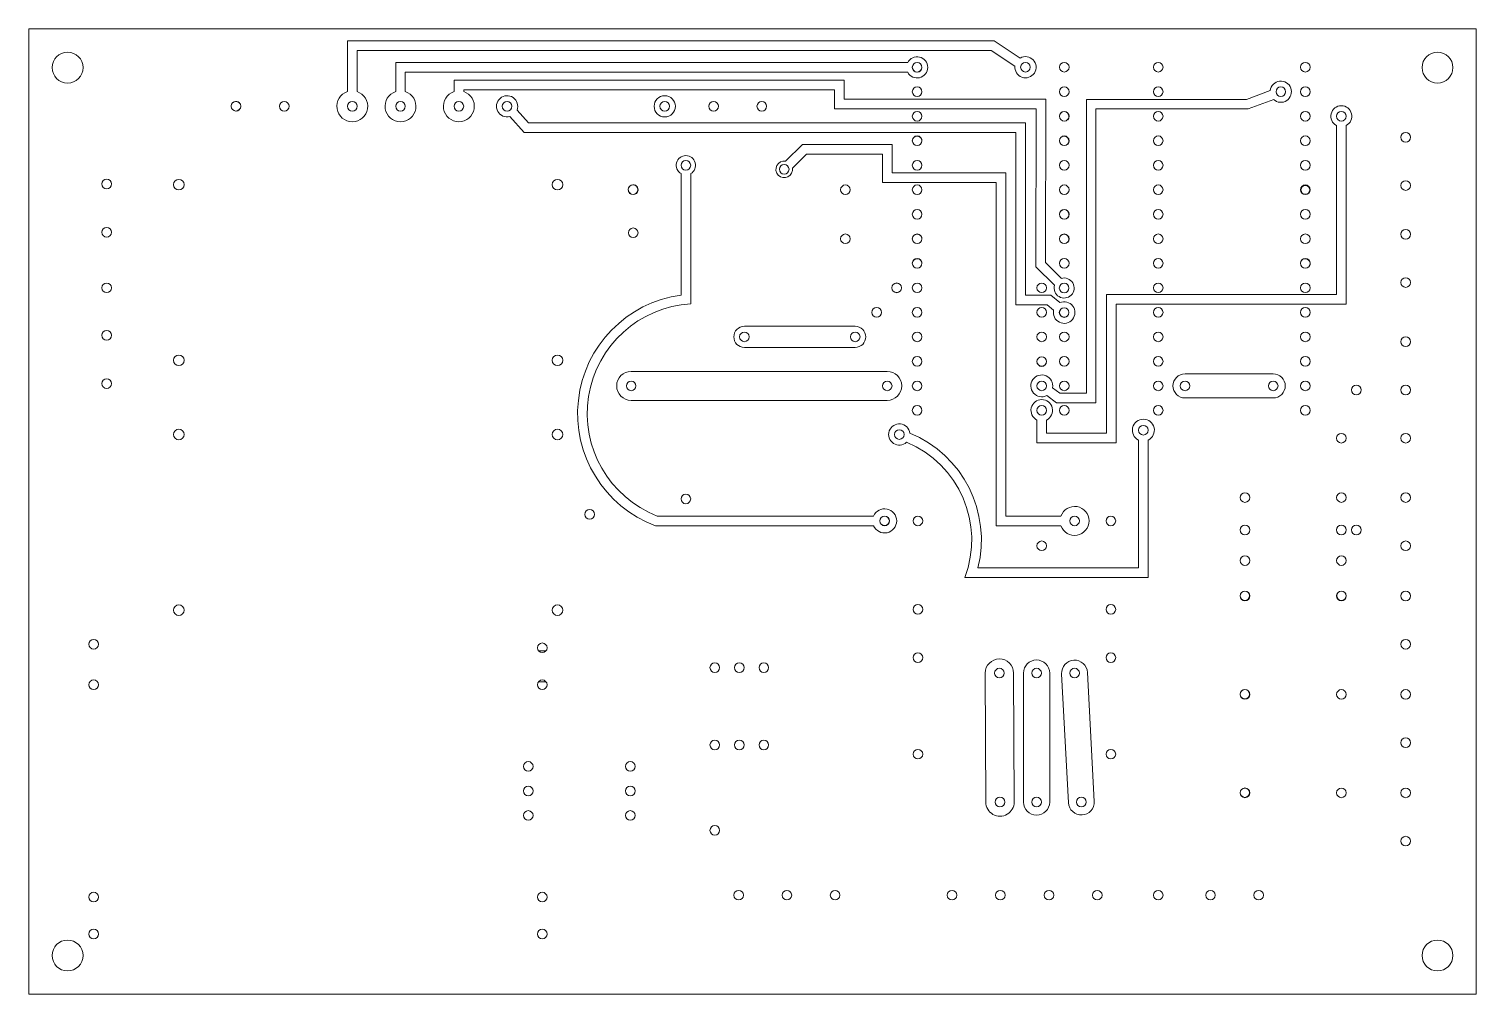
# Model space of a CAD drawing. Header units: millimetres. Extents: x 26 to 176, y 121 to 221.
import ezdxf

# ---------------------------------------------------------------- set-up
doc = ezdxf.new("R2010")
doc.units = ezdxf.units.MM

msp = doc.modelspace()

# ---------------------------------------------------------------- linework, layer by layer
at = {"color": 7, "linetype": 'Continuous', "lineweight": 15}
for p, q in [((175.65, 220.96), (25.65, 220.96)), ((25.65, 220.96), (25.65, 120.96)), ((175.65, 120.96), (175.65, 220.96)), ((58.66, 219.72), (58.66, 214.47)), ((125.68, 219.72), (58.66, 219.72)), ((128.39, 217.95), (125.68, 219.72)), ((59.66, 218.72), (59.66, 214.47)), ((125.38, 218.72), (59.66, 218.72)), ((127.85, 217.11), (125.38, 218.72)), ((63.66, 214.47), (63.66, 217.48)), ((63.66, 217.48), (116.73, 217.48)), ((64.66, 216.48), (116.73, 216.48)), ((64.66, 214.47), (64.66, 216.48)), ((110.14, 215.66), (69.71, 215.66)), ((69.71, 215.66), (69.71, 214.47)), ((109.14, 214.66), (70.71, 214.66)), ((70.71, 214.66), (70.71, 214.47)), ((109.14, 212.7), (109.14, 214.66)), ((110.14, 213.7), (110.14, 215.66)), ((151.84, 213.67), (154.32, 214.59)), ((131.04, 213.7), (110.14, 213.7)), ((131.03, 196.75), (131.04, 213.7)), ((135.25, 183.24), (135.25, 213.67)), ((135.25, 213.67), (151.84, 213.67)), ((152.01, 212.67), (154.67, 213.65)), ((76.99, 210.22), (75.49, 211.89)), ((77.44, 211.22), (76.24, 212.56)), ((130.04, 212.7), (109.14, 212.7)), ((130.03, 196.33), (130.04, 212.7)), ((136.25, 182.24), (136.25, 212.67)), ((136.25, 212.67), (152.01, 212.67)), ((127.94, 210.22), (76.99, 210.22)), ((128.94, 211.22), (77.44, 211.22)), ((127.94, 192.39), (127.94, 210.22)), ((128.94, 193.39), (128.94, 211.22)), ((161.18, 193.45), (161.18, 210.95)), ((162.18, 192.45), (162.18, 210.95)), ((105.83, 208.99), (104.08, 207.26)), ((115.11, 208.99), (105.83, 208.99)), ((115.11, 206.06), (115.11, 208.99)), ((106.24, 207.99), (104.78, 206.55)), ((114.11, 207.99), (106.24, 207.99)), ((114.11, 205.06), (114.11, 207.99)), ((93.24, 205.97), (93.24, 193.39)), ((94.24, 205.97), (94.24, 192.48)), ((126.9, 206.06), (115.11, 206.06)), ((126.9, 170.49), (126.9, 206.06)), ((125.9, 205.06), (114.11, 205.06)), ((125.9, 169.49), (125.9, 205.06)), ((132.65, 195.13), (131.03, 196.75)), ((131.95, 194.42), (130.03, 196.33)), ((131.2, 192.39), (127.94, 192.39)), ((131.56, 193.39), (128.94, 193.39)), ((131.86, 191.84), (131.2, 192.39)), ((132.5, 192.61), (131.56, 193.39)), ((137.33, 179.08), (137.33, 193.45)), ((137.33, 193.45), (161.18, 193.45)), ((138.33, 192.45), (162.18, 192.45)), ((138.33, 178.08), (138.33, 192.45)), ((99.81, 190.16), (111.29, 190.16)), ((99.81, 187.96), (111.29, 187.96)), ((88.07, 185.48), (114.61, 185.48)), ((145.48, 185.23), (154.62, 185.23)), ((131.75, 183.78), (132.49, 183.24)), ((132.49, 183.24), (135.25, 183.24)), ((88.07, 182.48), (114.61, 182.48)), ((131.16, 182.97), (132.16, 182.24)), ((132.16, 182.24), (136.25, 182.24)), ((145.48, 182.73), (154.62, 182.73)), ((130.13, 180.43), (130.13, 178.08)), ((131.13, 180.43), (131.13, 179.08)), ((131.13, 179.08), (137.33, 179.08)), ((130.13, 178.08), (138.33, 178.08)), ((140.66, 178.37), (140.66, 165.12)), ((141.66, 178.37), (141.66, 164.12)), ((113.19, 170.49), (90.77, 170.49)), ((132.61, 170.49), (126.9, 170.49)), ((113.19, 169.49), (90.59, 169.49)), ((132.61, 169.49), (125.9, 169.49)), ((140.66, 165.12), (124, 165.12)), ((141.66, 164.12), (122.64, 164.12)), ((78.47, 156.52), (79.23, 156.52)), ((78.46, 153.32), (79.24, 153.32)), ((124.77, 154.21), (124.83, 140.85)), ((127.71, 154.23), (127.77, 140.87)), ((128.73, 154.22), (128.73, 140.86)), ((131.45, 154.22), (131.45, 140.86)), ((132.69, 154.15), (133.39, 140.79)), ((135.37, 154.29), (136.07, 140.93)), ((25.65, 120.96), (175.65, 120.96))]:
    msp.add_line(p, q, dxfattribs=at)
for centre, radius in [((29.65, 216.96), 1.6), ((171.65, 216.96), 1.6), ((117.71, 216.98), 0.5), ((128.94, 217), 0.5), ((132.96, 217), 0.5), ((142.7, 217), 0.5), ((157.95, 217), 0.5), ((117.71, 214.46), 0.5), ((132.96, 214.46), 0.5), ((142.7, 214.46), 0.5), ((155.41, 214.46), 0.5), ((157.95, 214.46), 0.5), ((47.1, 212.96), 0.5), ((52.11, 212.95), 0.5), ((59.16, 212.95), 0.5), ((64.16, 212.95), 0.5), ((70.21, 212.95), 0.5), ((75.21, 212.95), 0.5), ((91.55, 212.95), 1.1), ((91.55, 212.95), 0.5), ((96.61, 212.95), 0.5), ((101.61, 212.95), 0.5), ((117.71, 211.92), 0.5), ((132.96, 211.92), 0.5), ((142.7, 211.92), 0.5), ((157.95, 211.92), 0.5), ((161.68, 211.92), 0.5), ((168.35, 209.74), 0.5), ((117.71, 209.38), 0.5), ((132.96, 209.38), 0.5), ((142.7, 209.38), 0.5), ((157.95, 209.38), 0.5), ((93.74, 206.84), 0.5), ((117.71, 206.84), 0.5), ((132.96, 206.84), 0.5), ((142.7, 206.84), 0.5), ((157.95, 206.84), 0.5), ((103.93, 206.42), 0.5), ((33.7, 204.9), 0.5), ((41.18, 204.83), 0.55), ((80.43, 204.83), 0.55), ((88.27, 204.32), 0.5), ((110.28, 204.3), 0.5), ((117.71, 204.3), 0.5), ((132.96, 204.3), 0.5), ((142.7, 204.3), 0.5), ((157.95, 204.3), 0.5), ((157.95, 204.28), 0.45), ((168.35, 204.74), 0.5), ((117.71, 201.76), 0.5), ((132.96, 201.76), 0.5), ((142.7, 201.76), 0.5), ((157.95, 201.76), 0.5), ((33.7, 199.9), 0.5), ((88.28, 199.84), 0.5), ((110.28, 199.22), 0.5), ((117.71, 199.22), 0.5), ((132.96, 199.22), 0.5), ((142.7, 199.22), 0.5), ((157.95, 199.22), 0.5), ((168.35, 199.69), 0.5), ((117.71, 196.68), 0.5), ((132.96, 196.68), 0.5), ((142.7, 196.68), 0.5), ((157.95, 196.68), 0.5), ((168.35, 194.69), 0.5), ((33.71, 194.14), 0.5), ((115.59, 194.14), 0.504), ((115.59, 194.14), 0.5), ((117.71, 194.14), 0.5), ((130.63, 194.14), 0.5), ((132.95, 194.12), 0.5), ((142.7, 194.14), 0.5), ((157.95, 194.14), 0.5), ((113.52, 191.6), 0.5), ((117.71, 191.6), 0.5), ((130.63, 191.6), 0.5), ((132.95, 191.58), 0.5), ((142.7, 191.6), 0.5), ((157.95, 191.6), 0.5), ((33.7, 189.22), 0.5), ((99.81, 189.06), 0.5), ((111.29, 189.06), 0.5), ((117.71, 189.06), 0.5), ((130.63, 189.06), 0.5), ((132.96, 189.06), 0.5), ((142.7, 189.06), 0.5), ((157.95, 189.06), 0.5), ((168.35, 188.56), 0.5), ((41.18, 186.63), 0.55), ((80.43, 186.63), 0.55), ((117.71, 186.52), 0.5), ((130.63, 186.5), 0.5), ((132.96, 186.52), 0.5), ((142.7, 186.52), 0.5), ((157.95, 186.52), 0.5), ((33.7, 184.22), 0.5), ((88.07, 183.98), 0.5), ((114.61, 183.98), 0.5), ((117.71, 183.98), 0.5), ((130.63, 183.98), 0.5), ((132.96, 183.98), 0.5), ((142.7, 183.98), 0.5), ((145.48, 183.98), 0.5), ((154.62, 183.98), 0.5), ((157.95, 183.98), 0.5), ((163.24, 183.56), 0.5), ((168.35, 183.56), 0.5), ((117.71, 181.44), 0.5), ((130.63, 181.44), 0.5), ((132.96, 181.44), 0.5), ((142.7, 181.44), 0.5), ((157.95, 181.44), 0.5), ((41.18, 178.94), 0.55), ((80.43, 178.94), 0.55), ((115.86, 178.94), 0.5), ((141.16, 179.39), 0.5), ((161.68, 178.56), 0.5), ((168.35, 178.56), 0.5), ((93.74, 172.27), 0.5), ((151.69, 172.41), 0.5), ((161.69, 172.41), 0.5), ((168.35, 172.41), 0.5), ((83.77, 170.67), 0.5), ((114.34, 169.99), 0.5), ((114.34, 169.99), 0.493), ((117.79, 169.99), 0.5), ((134.03, 169.99), 0.5), ((137.79, 169.99), 0.5), ((151.69, 169.05), 0.5), ((161.68, 169.05), 0.5), ((163.24, 169.05), 0.5), ((130.63, 167.41), 0.5), ((168.35, 167.41), 0.5), ((151.69, 165.88), 0.5), ((161.69, 165.88), 0.5), ((151.69, 162.21), 0.5), ((151.69, 162.23), 0.486), ((161.69, 162.21), 0.5), ((161.69, 162.23), 0.486), ((168.35, 162.21), 0.5), ((41.18, 160.74), 0.55), ((80.43, 160.74), 0.55), ((117.79, 160.82), 0.5), ((137.79, 160.82), 0.5), ((32.35, 157.21), 0.5), ((168.35, 157.21), 0.5), ((78.85, 156.84), 0.5), ((117.79, 155.82), 0.5), ((137.79, 155.82), 0.5), ((96.74, 154.79), 0.5), ((99.28, 154.79), 0.5), ((101.82, 154.79), 0.5), ((126.24, 154.22), 0.5), ((130.09, 154.22), 0.5), ((134.03, 154.22), 0.5), ((32.35, 153.01), 0.5), ((78.85, 153.01), 0.5), ((151.69, 152.01), 0.5), ((151.69, 152.03), 0.486), ((161.69, 152.01), 0.5), ((168.35, 152.01), 0.5), ((96.74, 146.77), 0.5), ((99.28, 146.77), 0.5), ((101.82, 146.77), 0.5), ((168.35, 147.01), 0.5), ((117.79, 145.82), 0.5), ((137.79, 145.82), 0.5), ((77.4, 144.55), 0.5), ((87.98, 144.55), 0.5), ((77.4, 142.01), 0.5), ((87.98, 142.01), 0.5), ((126.3, 140.86), 0.5), ((130.09, 140.86), 0.5), ((134.73, 140.86), 0.5), ((151.69, 141.81), 0.5), ((151.69, 141.83), 0.486), ((161.69, 141.81), 0.5), ((168.35, 141.81), 0.5), ((77.4, 139.47), 0.5), ((87.98, 139.47), 0.5), ((96.74, 137.92), 0.5), ((168.35, 136.81), 0.5), ((32.35, 131.01), 0.5), ((78.85, 131.01), 0.5), ((99.21, 131.21), 0.5), ((104.21, 131.21), 0.5), ((109.21, 131.21), 0.5), ((121.33, 131.21), 0.5), ((126.33, 131.21), 0.5), ((131.38, 131.21), 0.5), ((136.38, 131.21), 0.5), ((142.7, 131.21), 0.5), ((148.12, 131.21), 0.5), ((153.12, 131.21), 0.5), ((32.35, 127.18), 0.5), ((78.85, 127.18), 0.5), ((29.65, 124.96), 1.6), ((171.65, 124.96), 1.6)]:
    msp.add_circle(centre, radius, dxfattribs=at)
for centre, radius, start, end in [((117.71, 216.98), 1.1, 207.0357, 152.9643), ((128.94, 217), 1.1, 173.9888, 119.9174), ((117.71, 217), 0.5, 174.3181, 352.9492), ((155.41, 214.46), 1.1, 227.2022, 173.1308), ((47.1, 212.96), 0.504, 25.9566, 238.1281), ((47.11, 212.95), 0.5, 236.2865, 27.7981), ((59.16, 212.95), 1.6, 108.21, 71.79), ((64.16, 212.95), 1.6, 108.21, 71.79), ((70.21, 212.95), 1.6, 108.21, 71.79), ((75.21, 212.95), 1.1, 338.9966, 284.9253), ((161.68, 211.92), 1.09, 297.2962, 242.7038), ((132.95, 211.9), 0.5, 317.2921, 135.4119), ((117.71, 209.36), 0.5, 354.3181, 172.9492), ((132.95, 209.36), 0.5, 317.2921, 135.4119), ((93.74, 206.84), 1, 300, 240), ((103.93, 206.42), 0.859, 80.2228, 9.0368), ((88.27, 204.32), 0.503, 12.7336, 209.0701), ((88.28, 204.3), 0.5, 205.919, 15.8847), ((132.95, 201.74), 0.5, 317.2921, 135.4119), ((117.71, 199.2), 0.5, 354.3181, 172.9492), ((132.95, 199.2), 0.5, 317.2921, 135.4119), ((117.71, 196.66), 0.5, 354.3181, 172.9492), ((157.95, 196.66), 0.5, 345.3082, 163.897), ((132.95, 194.12), 1.04, 163.5896, 106.4104), ((94.92, 181.11), 12.4, 97.7787, 249.5421), ((94.92, 181.11), 11.4, 93.4108, 248.6535), ((132.95, 191.58), 1.12, 166.8236, 113.7125), ((132.96, 191.6), 0.5, 137.2921, 315.4119), ((99.81, 189.06), 1.1, 90, 270), ((111.29, 189.06), 1.1, 270, 90), ((130.63, 186.52), 0.5, 180, 359.158), ((88.07, 183.98), 1.5, 90, 270), ((114.61, 183.98), 1.5, 270, 90), ((130.63, 183.98), 1.13, 350.1101, 297.6611), ((145.48, 183.98), 1.25, 90, 270), ((154.62, 183.98), 1.25, 270, 90), ((130.63, 181.44), 1.12, 296.4712, 243.5288), ((115.86, 178.94), 1.1, 7.189, 313.0638), ((130.63, 181.44), 0.5, 180, 359.9972), ((141.16, 179.39), 1.14, 296.1127, 243.8873), ((112.44, 168.04), 11.93, 345.8268, 67.7745), ((112.44, 168.04), 10.93, 338.9762, 67.5591), ((114.34, 169.99), 1.25, 203.5003, 156.4997), ((134.03, 169.99), 1.5, 199.4712, 160.5288), ((126.24, 154.22), 1.47, 0.2832, 180.2832), ((130.09, 154.22), 1.36, 0, 180), ((134.03, 154.22), 1.34, 3.0128, 183.0128), ((126.3, 140.86), 1.47, 180.2832, 0.2832), ((130.09, 140.86), 1.36, 180, 0), ((134.73, 140.86), 1.34, 183.0128, 3.0128)]:
    msp.add_arc(centre, radius, start, end, dxfattribs=at)

doc.saveas('drawing.dxf')
